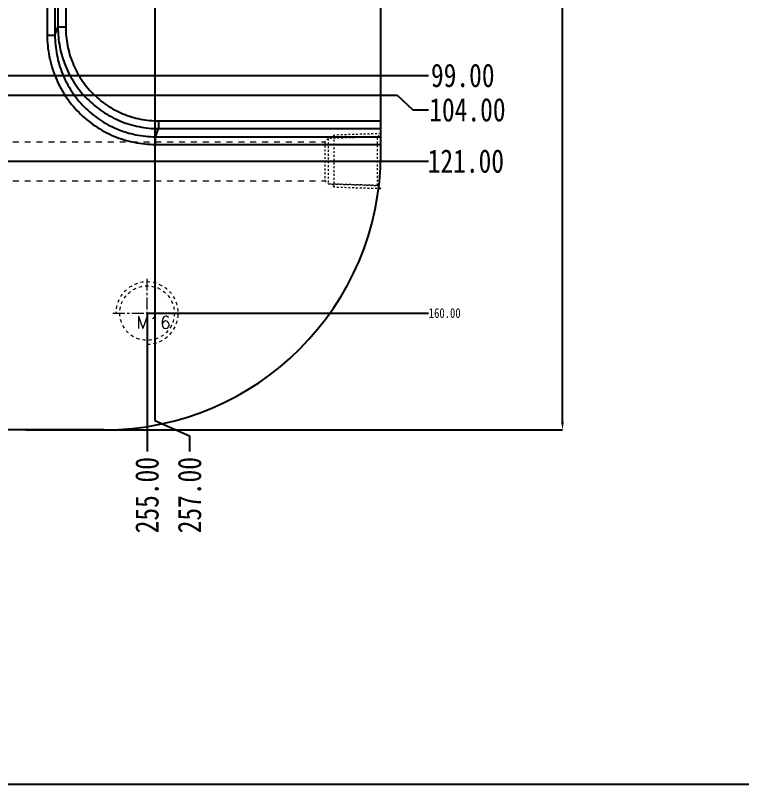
# Model space of a CAD drawing. Header units: millimetres. Extents: x -946 to 3963, y -10008 to 1396.
# Drawn here: x 1804.4 to 1990.8, y -2752.1 to -2554.6 of the extents above; entities that cross this region are included whole.
import ezdxf

# ---------------------------------------------------------------- set-up
doc = ezdxf.new("R2010")
doc.units = ezdxf.units.MM
doc.header["$LTSCALE"] = 16.335
doc.header["$PDMODE"] = 3
doc.header["$PDSIZE"] = 0.3125
doc.linetypes.add('CENTER', pattern=[0.6, 0.375, -0.075, 0.075, -0.075])
doc.linetypes.add('HIDDEN', pattern=[0.2, 0.1, -0.1])
doc.layers.get('0').update_dxf_attribs({"linetype": 'CONTINUOUS'})
doc.layers.get('Defpoints').update_dxf_attribs({"linetype": 'CONTINUOUS'})
doc.layers.add('cool', color=153, linetype='HIDDEN', lineweight=9)
doc.layers.add('screw', color=33, linetype='CONTINUOUS', lineweight=13)
doc.layers.add('DIM', color=3, linetype='CONTINUOUS')
doc.styles.get("Standard").update_dxf_attribs({"font": 'txt', "width": 0.8})
doc.styles.add('TXT', font='txt.shx', dxfattribs={"bigfont": 'gbcbig.shx'})
doc.dimstyles.new('11', dxfattribs={"dimtxt": 10, "dimasz": 10, "dimexe": 0, "dimexo": 0, "dimgap": 0, "dimtad": 0, "dimzin": 0, "dimdsep": 46, "dimtxsty": 'Standard', "dimcen": 0, "dimclrd": 4, "dimclre": 4, "dimclrt": 6, "dimazin": 0, "dimtfac": 1, "dimtofl": 0, "dimtmove": 0, "dimatfit": 3, "dimfxl": 0, "dimtolj": 1, "dimtzin": 0, "dimarcsym": 0})

# ---------------------------------------------------------------- blocks, each defined once
blk = doc.blocks.new('cool_jt_f12')
at = {"layer": 'cool', "ltscale": 0.3}
for p, q in [((0, 7.0785), (0.856, 6.2225)), ((0, 7.0785), (12, 6.7035)), ((0.856, 6.2225), (0.856, -6.2225)), ((13.5, 5.827375), (0.856, 6.2225)), ((0.856, 6.2225), (13.5, 5.827375)), ((12, 6.7035), (12.856, 5.8475)), ((12, 6.7035), (12, -6.7035)), ((14.327375, 5), (13.5, 5.827375)), ((13.5, -5.827375), (13.5, 5.827375)), ((14.327375, -5), (14.327375, 5)), ((0.856, -6.2225), (13.5, -5.827375)), ((12, -6.7035), (12.856, -5.8475)), ((13.5, -5.827375), (14.327375, -5)), ((0.856, -6.2225), (0, -7.0785)), ((0, -7.0785), (12, -6.7035))]:
    blk.add_line(p, q, dxfattribs=at)
blk = doc.blocks.new('02')
at = {"layer": 'cool', "ltscale": 0.932966}
for p, q in [((1262.52, -963.86), (1863.86, -963.86)), ((1262.52, -973.86), (1863.86, -973.86))]:
    blk.add_line(p, q, dxfattribs=at)
at = {"layer": 'cool', "color": 1, "linetype": 'CENTER', "ltscale": 0.621977}
blk.add_line((1248.19, -968.86), (1878.19, -968.86), dxfattribs=at)
at = {"layer": 'cool', "ltscale": 0.932966, "rotation": 180}
blk.add_blockref('cool_jt_f12', (1878.19, -968.86), dxfattribs=at)
blk = doc.blocks.new('*D230')
at = {"layer": 'Defpoints', "color": 0}
for p in [(1807.16, -2281.02), (1807.16, -2661.02), (1944.84, -2661.02)]:
    blk.add_point(p, dxfattribs=at)
at = {"layer": 'DIM', "color": 4, "lineweight": -2}
for p, q in [((1807.16, -2281.02), (1944.84, -2281.02)), ((1944.84, -2283.02), (1944.84, -2420.72)), ((1944.84, -2659.02), (1944.84, -2442.32)), ((1807.16, -2661.02), (1944.84, -2661.02))]:
    blk.add_line(p, q, dxfattribs=at)
at = {"layer": 'DIM', "color": 4}
for points in [[(1944.51, -2283.02), (1945.17, -2283.02), (1944.84, -2281.02)], [(1944.51, -2659.02), (1945.17, -2659.02), (1944.84, -2661.02)]]:
    blk.add_solid(points, dxfattribs=at)
at = {"layer": 'DIM', "color": 6, "insert": (1944.84, -2431.52), "char_height": 6, "attachment_point": 5, "rotation": 90}
blk.add_mtext('\\A1;380.00', dxfattribs=at)
blk = doc.blocks.new('*D252')
at = {"layer": 'Defpoints', "color": 0}
for p in [(1583.19, -2471.02), (1636.69, -2570.02), (1910.43, -2570.02)]:
    blk.add_point(p, dxfattribs=at)
at = {"layer": 'DIM', "color": 4, "lineweight": -2}
blk.add_line((1636.69, -2570.02), (1910.43, -2570.02), dxfattribs=at)
at = {"layer": 'DIM', "color": 6, "insert": (1919.23, -2570.02), "char_height": 6, "attachment_point": 5}
blk.add_mtext('\\A1;99.00', dxfattribs=at)
blk = doc.blocks.new('*D253')
at = {"layer": 'Defpoints', "color": 0}
for p in [(1583.19, -2471.02), (1681.69, -2575.02), (1910.43, -2578.85)]:
    blk.add_point(p, dxfattribs=at)
at = {"layer": 'DIM', "color": 4, "lineweight": -2}
for p, q in [((1681.69, -2575.02), (1902.43, -2575.02)), ((1902.43, -2575.02), (1906.43, -2578.85)), ((1906.43, -2578.85), (1910.43, -2578.85))]:
    blk.add_line(p, q, dxfattribs=at)
at = {"layer": 'DIM', "color": 6, "insert": (1920.43, -2578.85), "char_height": 6, "attachment_point": 5}
blk.add_mtext('\\A1;104.00', dxfattribs=at)
blk = doc.blocks.new('*D254')
at = {"layer": 'Defpoints', "color": 0}
for p in [(1583.19, -2471.02), (1788.63, -2592.02), (1910.43, -2592.02)]:
    blk.add_point(p, dxfattribs=at)
at = {"layer": 'DIM', "color": 4, "lineweight": -2}
blk.add_line((1788.63, -2592.02), (1910.43, -2592.02), dxfattribs=at)
at = {"layer": 'DIM', "color": 6, "insert": (1920.03, -2592.02), "char_height": 6, "attachment_point": 5}
blk.add_mtext('\\A1;121.00', dxfattribs=at)
blk = doc.blocks.new('*D255')
at = {"layer": 'Defpoints', "color": 0}
for p in [(1583.19, -2471.02), (1838.19, -2631.02), (1910.43, -2631.02)]:
    blk.add_point(p, dxfattribs=at)
at = {"layer": 'DIM', "color": 4, "lineweight": -2}
blk.add_line((1838.19, -2631.02), (1910.43, -2631.02), dxfattribs=at)
at = {"layer": 'DIM', "color": 6, "insert": (1914.6, -2631.02), "char_height": 2.5, "attachment_point": 5}
blk.add_mtext('\\A1;160.00', dxfattribs=at)
blk = doc.blocks.new('*D263')
at = {"layer": 'Defpoints', "color": 0}
for p in [(1583.19, -2471.02), (1840.19, -2523.42), (1849.12, -2666.58)]:
    blk.add_point(p, dxfattribs=at)
at = {"layer": 'DIM', "color": 4, "lineweight": -2}
for p, q in [((1840.19, -2523.42), (1840.19, -2658.58)), ((1840.19, -2658.58), (1849.12, -2662.58)), ((1849.12, -2662.58), (1849.12, -2666.58))]:
    blk.add_line(p, q, dxfattribs=at)
at = {"layer": 'DIM', "color": 6, "insert": (1849.12, -2677.78), "char_height": 6, "attachment_point": 5, "rotation": 90}
blk.add_mtext('\\A1;257.00', dxfattribs=at)
blk = doc.blocks.new('*D264')
at = {"layer": 'Defpoints', "color": 0}
for p in [(1583.19, -2471.02), (1838.19, -2631.02), (1838.19, -2666.58)]:
    blk.add_point(p, dxfattribs=at)
at = {"layer": 'DIM', "color": 4, "lineweight": -2}
blk.add_line((1838.19, -2631.02), (1838.19, -2666.58), dxfattribs=at)
at = {"layer": 'DIM', "color": 6, "insert": (1838.19, -2677.78), "char_height": 6, "attachment_point": 5, "rotation": 90}
blk.add_mtext('\\A1;255.00', dxfattribs=at)
blk = doc.blocks.new('screw_m16_g')
at = {"layer": 'screw', "color": 1, "linetype": 'CENTER', "ltscale": 0.497582}
for p, q in [((0, -8.8), (0, 8.8)), ((-8.8, 0), (8.8, 0))]:
    blk.add_line(p, q, dxfattribs=at)
at = {"layer": 'screw', "color": 33, "linetype": 'HIDDEN', "ltscale": 0.497582}
blk.add_circle((0, 0), 7, dxfattribs=at)
at = {"layer": 'screw', "color": 92, "linetype": 'HIDDEN', "ltscale": 0.497582}
blk.add_arc((0, 0), 8, 270, 180, dxfattribs=at)
at = {"layer": 'screw', "color": 6, "style": 'TXT'}
blk.add_text('M16', height=3.2, dxfattribs=at).set_placement((-2.72, -4))

msp = doc.modelspace()

# ---------------------------------------------------------------- linework, layer by layer
at = {"color": 7, "linetype": 'Continuous'}
for p, q in [((1898.194, -2590.018), (1898.194, -2352.018)), ((1812.545, -2485.734), (1812.545, -2559.637)), ((1814.542, -2486.853), (1814.542, -2559.637)), ((1815.297, -2490.856), (1815.297, -2557.613)), ((1817.294, -2490.942), (1817.294, -2557.613)), ((1814.542, -2559.637), (1815.297, -2557.613)), ((1817.294, -2557.613), (1815.297, -2557.613)), ((1812.545, -2559.637), (1814.542, -2559.637)), ((1841.152, -2581.673), (1898.194, -2581.673)), ((1841.152, -2581.673), (1841.152, -2583.653)), ((1840.379, -2585.726), (1841.152, -2583.653)), ((1841.152, -2583.653), (1898.194, -2583.653)), ((1840.379, -2585.726), (1898.194, -2585.726)), ((1840.379, -2587.706), (1840.379, -2585.726)), ((1840.379, -2587.706), (1898.194, -2587.706)), ((1827.194, -2661.018), (1646.592, -2661.018))]:
    msp.add_line(p, q, dxfattribs=at)
msp.add_lwpolyline([(1205.268, -2217.543), (2177.262, -2217.543), (2177.262, -2752.101), (1205.268, -2752.101)], close=True)
msp.add_arc((1827.194, -2590.018), 71, 270, 0, dxfattribs=at)
for points, knots in [([(1815.297, -2557.613), (1815.298, -2559.31), (1815.629, -2562.713), (1817.099, -2567.619), (1819.492, -2572.148), (1822.719, -2576.123), (1826.66, -2579.39), (1831.165, -2581.818), (1836.058, -2583.315), (1839.457, -2583.652), (1841.152, -2583.653)], [0, 0, 0, 0, 0.1250889, 0.2502045, 0.3752472, 0.5002547, 0.6252146, 0.7501409, 0.8750526, 1, 1, 1, 1]), ([(1817.294, -2557.613), (1817.294, -2559.181), (1817.598, -2562.324), (1818.95, -2566.856), (1821.155, -2571.041), (1824.132, -2574.716), (1827.769, -2577.735), (1831.929, -2579.98), (1836.447, -2581.362), (1839.586, -2581.673), (1841.152, -2581.673)], [0, 0, 0, 0, 0.1250933, 0.250212, 0.3752562, 0.5002636, 0.6252219, 0.7501456, 0.8750547, 1, 1, 1, 1]), ([(1812.545, -2559.637), (1812.545, -2561.465), (1812.899, -2565.132), (1814.477, -2570.42), (1817.049, -2575.303), (1820.522, -2579.59), (1824.766, -2583.113), (1829.619, -2585.732), (1834.89, -2587.344), (1838.553, -2587.706), (1840.379, -2587.706)], [0, 0, 0, 0, 0.1250873, 0.2502043, 0.3752512, 0.5002593, 0.6252188, 0.7501435, 0.8750535, 1, 1, 1, 1]), ([(1814.542, -2559.637), (1814.541, -2561.336), (1814.867, -2564.742), (1816.328, -2569.656), (1818.712, -2574.196), (1821.934, -2578.182), (1825.874, -2581.458), (1830.382, -2583.893), (1835.279, -2585.391), (1838.682, -2585.727), (1840.379, -2585.726)], [0, 0, 0, 0, 0.1250835, 0.2501983, 0.3752442, 0.5002528, 0.6252136, 0.7501402, 0.8750519, 1, 1, 1, 1])]:
    msp.add_open_spline(points, degree=3, knots=knots, dxfattribs=at)

# ---------------------------------------------------------------- block references
msp.add_blockref('02', (20, -1623.161))
at = {"layer": 'screw'}
msp.add_blockref('screw_m16_g', (1838.194, -2631.018), dxfattribs=at)

# ---------------------------------------------------------------- dimensions: what is measured, and where the dimension line sits
at = {"layer": 'DIM'}
dim = msp.add_linear_dim(base=(1944.839, -2661.018), p1=(1807.159, -2281.018), p2=(1807.159, -2661.018), angle=90, dimstyle='11', override={"dimtxt": 6, "dimasz": 2}, dxfattribs=at)
dim.commit()
dim.dimension.update_dxf_attribs({"geometry": '*D230', "text_midpoint": (1944.839, -2431.521), "dimtype": 160})
for feature_location, offset, dtype, override, picture, middle in [((1636.694, -2570.018), (273.736, 0), 0, {"dimtxt": 6, "dimasz": 2}, '*D252', (1919.23, -2570.018)), ((1681.694, -2575.018), (228.736, -3.833), 0, {"dimtxt": 6, "dimasz": 2}, '*D253', (1920.43, -2578.851)), ((1788.626, -2592.018), (121.803, 0), 0, {"dimtxt": 6, "dimasz": 2}, '*D254', (1920.03, -2592.018)), ((1838.194, -2631.018), (72.236, 0), 0, {"dimtxt": 2.5, "dimasz": 2}, '*D255', (1914.597, -2631.018)), ((1840.194, -2523.418), (8.923, -143.163), 1, {"dimtxt": 6, "dimasz": 2}, '*D263', (1849.116, -2677.781)), ((1838.194, -2631.018), (0, -35.563), 1, {"dimtxt": 6, "dimasz": 2}, '*D264', (1838.194, -2677.781))]:
    dim = msp.add_ordinate_dim(feature_location=feature_location, offset=offset, dtype=dtype, origin=(1583.194, -2471.018), dimstyle='11', override=override, dxfattribs=at)
    dim.commit()
    dim.dimension.update_dxf_attribs({"geometry": picture, "text_midpoint": middle})

doc.saveas('drawing.dxf')
